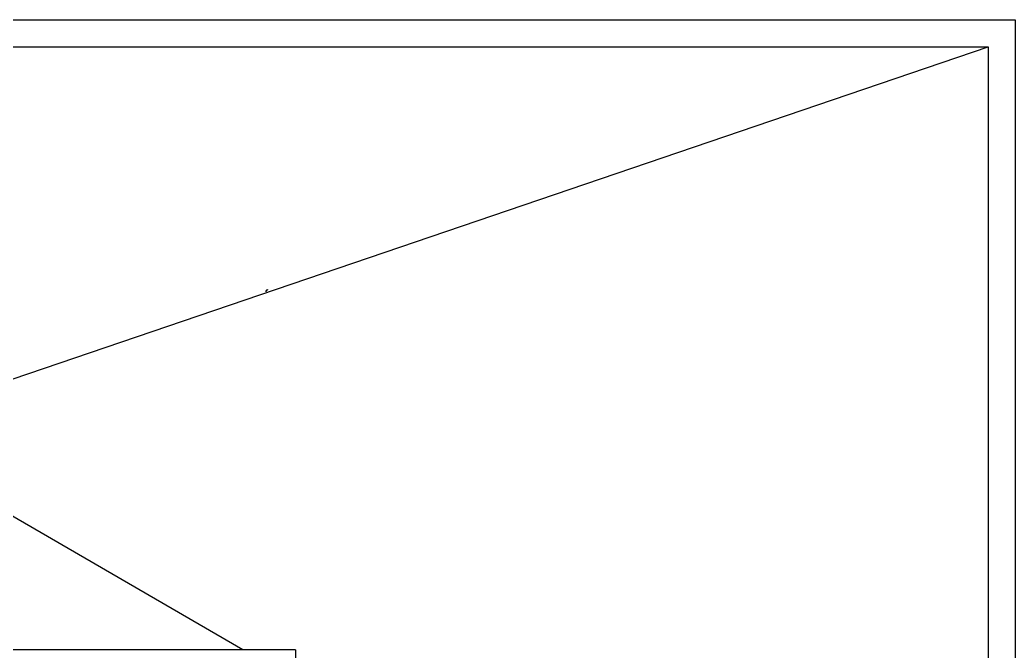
# Model space of a CAD drawing. Extents: x 542 to 1148, y 253 to 753.
# Drawn here: x 639.6 to 750.3, y 682.9 to 753 of the extents above; entities that cross this region are included whole.
import ezdxf

# ---------------------------------------------------------------- set-up
doc = ezdxf.new("R2010")
doc.units = 0
doc.header["$LTSCALE"] = 0.125
doc.layers.get('0').update_dxf_attribs({"linetype": 'CONTINUOUS'})

msp = doc.modelspace()

# ---------------------------------------------------------------- linework, layer by layer
at = {"linetype": 'Continuous'}
for p, q in [((547.28, 753), (750.28, 753)), ((750.28, 753), (750.28, 431.61)), ((550.28, 750), (747.28, 750)), ((550.28, 683), (747.28, 750)), ((664.43, 683), (550.28, 749.13)), ((747.28, 750), (747.28, 638)), ((670.28, 683), (547.28, 683)), ((670.28, 683), (670.28, 638))]:
    msp.add_line(p, q, dxfattribs=at)
msp.add_arc((667.17, 722.8), 0.197, 68.6321, 190.1096, dxfattribs=at)

doc.saveas('drawing.dxf')
